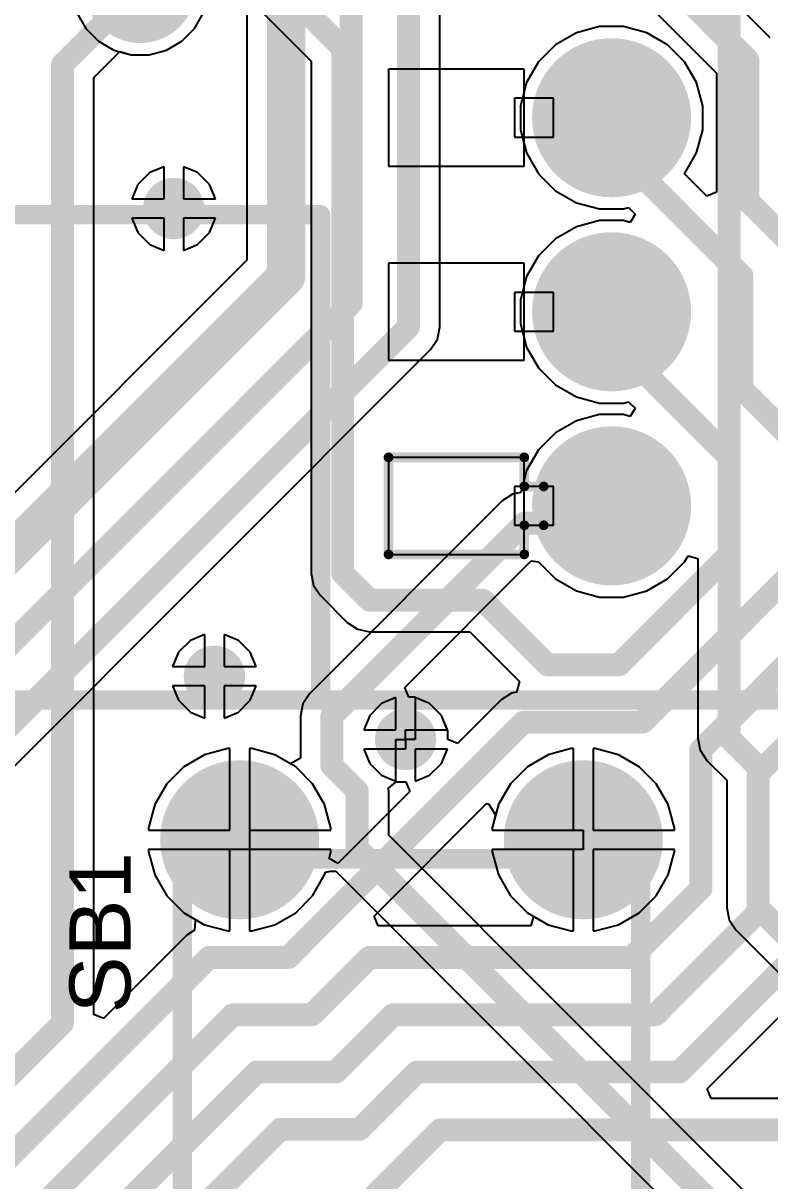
# Model space of a CAD drawing. Header units: inches. Extents: x -0.01 to 4.3, y -0.01 to 7.88.
# Drawn here: x 2.949 to 3.334, y 5.09 to 5.687 of the extents above; entities that cross this region are included whole.
import ezdxf

# ---------------------------------------------------------------- set-up
doc = ezdxf.new("R2010")
doc.units = ezdxf.units.IN
doc.header["$MEASUREMENT"] = 0
for name, color, linetype in [('Bottom Designator', 56, 'Continuous'), ('Bottom Layer', 5, 'Continuous'), ('Bottom Solder', 6, 'Continuous'), ('Multi-Layer', 9, 'Continuous'), ('Pad Holes', 156, 'Continuous'), ('Top Layer', 1, 'Continuous'), ('Top Overlay', 2, 'Continuous'), ('Top Solder', 216, 'Continuous'), ('Via Holes', 16, 'Continuous')]:
    doc.layers.add(name, color=color, linetype=linetype)
doc.styles.add('Arial', font='', dxfattribs={"height": 0.2})
doc.styles.get('Arial').set_extended_font_data('Arial')

# ---------------------------------------------------------------- blocks, each defined once
blk = doc.blocks.new('B______8')
at = {"layer": 'Bottom Layer'}
h = blk.add_hatch(color=5, dxfattribs=at)
edge = h.paths.add_edge_path()
edge.add_arc((-0.1279527, 0.0885827), 0.037, 0, 360)
h = blk.add_hatch(color=5, dxfattribs=at)
edge = h.paths.add_edge_path()
edge.add_arc((0.1279528, 0.0885827), 0.037, 0, 360)
h = blk.add_hatch(color=5, dxfattribs=at)
edge = h.paths.add_edge_path()
edge.add_arc((-0.1279527, -0.0885827), 0.037, 0, 360)
h = blk.add_hatch(color=5, dxfattribs=at)
edge = h.paths.add_edge_path()
edge.add_arc((0.1279528, -0.0885827), 0.037, 0, 360)
at = {"layer": 'Bottom Solder'}
h = blk.add_hatch(color=6, dxfattribs=at)
edge = h.paths.add_edge_path()
edge.add_arc((-0.1279527, 0.0885827), 0.041, 0, 360)
h = blk.add_hatch(color=6, dxfattribs=at)
edge = h.paths.add_edge_path()
edge.add_arc((0.1279528, 0.0885827), 0.041, 0, 360)
h = blk.add_hatch(color=6, dxfattribs=at)
edge = h.paths.add_edge_path()
edge.add_arc((-0.1279527, -0.0885827), 0.041, 0, 360)
h = blk.add_hatch(color=6, dxfattribs=at)
edge = h.paths.add_edge_path()
edge.add_arc((0.1279528, -0.0885827), 0.041, 0, 360)
at = {"layer": 'Multi-Layer'}
h = blk.add_hatch(color=9, dxfattribs=at)
edge = h.paths.add_edge_path()
edge.add_arc((-0.1279527, 0.0885827), 0.037, 0, 360)
h = blk.add_hatch(color=9, dxfattribs=at)
edge = h.paths.add_edge_path()
edge.add_arc((0.1279528, 0.0885827), 0.037, 0, 360)
h = blk.add_hatch(color=9, dxfattribs=at)
edge = h.paths.add_edge_path()
edge.add_arc((-0.1279527, -0.0885827), 0.037, 0, 360)
h = blk.add_hatch(color=9, dxfattribs=at)
edge = h.paths.add_edge_path()
edge.add_arc((0.1279528, -0.0885827), 0.037, 0, 360)
at = {"layer": 'Pad Holes'}
h = blk.add_hatch(color=7, dxfattribs=at)
edge = h.paths.add_edge_path()
edge.add_arc((-0.1279527, 0.0885827), 0.02, 0, 360)
h = blk.add_hatch(color=7, dxfattribs=at)
edge = h.paths.add_edge_path()
edge.add_arc((0.1279528, 0.0885827), 0.02, 0, 360)
h = blk.add_hatch(color=7, dxfattribs=at)
edge = h.paths.add_edge_path()
edge.add_arc((-0.1279527, -0.0885827), 0.02, 0, 360)
h = blk.add_hatch(color=7, dxfattribs=at)
edge = h.paths.add_edge_path()
edge.add_arc((0.1279528, -0.0885827), 0.02, 0, 360)
at = {"layer": 'Top Layer'}
h = blk.add_hatch(color=1, dxfattribs=at)
edge = h.paths.add_edge_path()
edge.add_arc((-0.1279527, 0.0885827), 0.037, 0, 360)
h = blk.add_hatch(color=1, dxfattribs=at)
edge = h.paths.add_edge_path()
edge.add_arc((0.1279528, 0.0885827), 0.037, 0, 360)
h = blk.add_hatch(color=1, dxfattribs=at)
edge = h.paths.add_edge_path()
edge.add_arc((-0.1279527, -0.0885827), 0.037, 0, 360)
h = blk.add_hatch(color=1, dxfattribs=at)
edge = h.paths.add_edge_path()
edge.add_arc((0.1279528, -0.0885827), 0.037, 0, 360)
at = {"layer": 'Top Solder'}
h = blk.add_hatch(color=216, dxfattribs=at)
edge = h.paths.add_edge_path()
edge.add_arc((-0.1279527, 0.0885827), 0.041, 0, 360)
h = blk.add_hatch(color=216, dxfattribs=at)
edge = h.paths.add_edge_path()
edge.add_arc((0.1279528, 0.0885827), 0.041, 0, 360)
h = blk.add_hatch(color=216, dxfattribs=at)
edge = h.paths.add_edge_path()
edge.add_arc((-0.1279527, -0.0885827), 0.041, 0, 360)
h = blk.add_hatch(color=216, dxfattribs=at)
edge = h.paths.add_edge_path()
edge.add_arc((0.1279528, -0.0885827), 0.041, 0, 360)
at = {"layer": 'Top Overlay'}
for points in [[(-0.1181102, -0.1181102, 0.01, 0.01, 0), (-0.1181102, 0.1181102, 0.01, 0.01, 0)], [(0.1181102, 0.1181102, 0.01, 0.01, 0), (-0.1181102, 0.1181102, 0.01, 0.01, 0)], [(0.1181102, -0.1181102, 0.01, 0.01, 0), (0.1181102, 0.1181102, 0.01, 0.01, 0)], [(0.1181102, -0.1181102, 0.01, 0.01, 0), (-0.1181102, -0.1181102, 0.01, 0.01, 0)]]:
    blk.add_lwpolyline(points, format="xyseb", dxfattribs=at)
for points in [[(-0.1206102, 0.1181102, 0.005, 0.005, 1), (-0.1156102, 0.1181102, 0.005, 0.005, 1)], [(-0.1206102, 0.1181102, 0.005, 0.005, 1), (-0.1156102, 0.1181102, 0.005, 0.005, 1)], [(0.1156102, 0.1181102, 0.005, 0.005, 1), (0.1206102, 0.1181102, 0.005, 0.005, 1)], [(0.1156102, 0.1181102, 0.005, 0.005, 1), (0.1206102, 0.1181102, 0.005, 0.005, 1)], [(-0.1206102, -0.1181102, 0.005, 0.005, 1), (-0.1156102, -0.1181102, 0.005, 0.005, 1)], [(-0.1206102, -0.1181102, 0.005, 0.005, 1), (-0.1156102, -0.1181102, 0.005, 0.005, 1)], [(0.1156102, -0.1181102, 0.005, 0.005, 1), (0.1206102, -0.1181102, 0.005, 0.005, 1)], [(0.1156102, -0.1181102, 0.005, 0.005, 1), (0.1206102, -0.1181102, 0.005, 0.005, 1)]]:
    blk.add_lwpolyline(points, format="xyseb", close=True, dxfattribs=at)
blk = doc.blocks.new('B___P____32')
at = {"layer": 'Bottom Layer'}
h = blk.add_hatch(color=5, dxfattribs=at)
edge = h.paths.add_edge_path()
edge.add_arc((-0.3, 0.95), 0.037, 0, 360)
h = blk.add_hatch(color=5, dxfattribs=at)
edge = h.paths.add_edge_path()
edge.add_arc((-0.3, 0.85), 0.037, 0, 360)
h = blk.add_hatch(color=5, dxfattribs=at)
edge = h.paths.add_edge_path()
edge.add_arc((-0.3, 0.75), 0.037, 0, 360)
at = {"layer": 'Bottom Solder'}
h = blk.add_hatch(color=6, dxfattribs=at)
edge = h.paths.add_edge_path()
edge.add_arc((-0.3, 0.95), 0.041, 0, 360)
h = blk.add_hatch(color=6, dxfattribs=at)
edge = h.paths.add_edge_path()
edge.add_arc((-0.3, 0.85), 0.041, 0, 360)
h = blk.add_hatch(color=6, dxfattribs=at)
edge = h.paths.add_edge_path()
edge.add_arc((-0.3, 0.75), 0.041, 0, 360)
at = {"layer": 'Multi-Layer'}
h = blk.add_hatch(color=9, dxfattribs=at)
edge = h.paths.add_edge_path()
edge.add_arc((-0.3, 0.95), 0.037, 0, 360)
h = blk.add_hatch(color=9, dxfattribs=at)
edge = h.paths.add_edge_path()
edge.add_arc((-0.3, 0.85), 0.037, 0, 360)
h = blk.add_hatch(color=9, dxfattribs=at)
edge = h.paths.add_edge_path()
edge.add_arc((-0.3, 0.75), 0.037, 0, 360)
at = {"layer": 'Pad Holes'}
h = blk.add_hatch(color=7, dxfattribs=at)
edge = h.paths.add_edge_path()
edge.add_arc((-0.3, 0.95), 0.02, 0, 360)
h = blk.add_hatch(color=7, dxfattribs=at)
edge = h.paths.add_edge_path()
edge.add_arc((-0.3, 0.85), 0.02, 0, 360)
h = blk.add_hatch(color=7, dxfattribs=at)
edge = h.paths.add_edge_path()
edge.add_arc((-0.3, 0.75), 0.02, 0, 360)
at = {"layer": 'Top Layer'}
h = blk.add_hatch(color=1, dxfattribs=at)
edge = h.paths.add_edge_path()
edge.add_arc((-0.3, 0.95), 0.037, 0, 360)
h = blk.add_hatch(color=1, dxfattribs=at)
edge = h.paths.add_edge_path()
edge.add_arc((-0.3, 0.85), 0.037, 0, 360)
h = blk.add_hatch(color=1, dxfattribs=at)
edge = h.paths.add_edge_path()
edge.add_arc((-0.3, 0.75), 0.037, 0, 360)
at = {"layer": 'Top Solder'}
h = blk.add_hatch(color=216, dxfattribs=at)
edge = h.paths.add_edge_path()
edge.add_arc((-0.3, 0.95), 0.041, 0, 360)
h = blk.add_hatch(color=216, dxfattribs=at)
edge = h.paths.add_edge_path()
edge.add_arc((-0.3, 0.85), 0.041, 0, 360)
h = blk.add_hatch(color=216, dxfattribs=at)
edge = h.paths.add_edge_path()
edge.add_arc((-0.3, 0.75), 0.041, 0, 360)
at = {"layer": 'Bottom Designator'}
for points in [[(-0.255, 0.975, 0.005, 0.005, 0), (-0.255, 0.96, 0.005, 0.005, 0)], [(-0.185, 0.975, 0.005, 0.005, 0), (-0.255, 0.975, 0.005, 0.005, 0)], [(-0.185, 0.975, 0.005, 0.005, 0), (-0.185, 0.925, 0.005, 0.005, 0)], [(-0.255, 0.96, 0.005, 0.005, 0), (-0.265, 0.96, 0.005, 0.005, 0)], [(-0.255, 0.94, 0.005, 0.005, 0), (-0.265, 0.94, 0.005, 0.005, 0)], [(-0.255, 0.94, 0.005, 0.005, 0), (-0.255, 0.925, 0.005, 0.005, 0)], [(-0.185, 0.925, 0.005, 0.005, 0), (-0.255, 0.925, 0.005, 0.005, 0)]]:
    blk.add_lwpolyline(points, format="xyseb", dxfattribs=at)
for points in [[(-0.25625, 0.975, 0.0025, 0.0025, 1), (-0.25375, 0.975, 0.0025, 0.0025, 1)], [(-0.25625, 0.975, 0.0025, 0.0025, 1), (-0.25375, 0.975, 0.0025, 0.0025, 1)], [(-0.18625, 0.975, 0.0025, 0.0025, 1), (-0.18375, 0.975, 0.0025, 0.0025, 1)], [(-0.18625, 0.975, 0.0025, 0.0025, 1), (-0.18375, 0.975, 0.0025, 0.0025, 1)], [(-0.26625, 0.96, 0.0025, 0.0025, 1), (-0.26375, 0.96, 0.0025, 0.0025, 1)], [(-0.25625, 0.96, 0.0025, 0.0025, 1), (-0.25375, 0.96, 0.0025, 0.0025, 1)], [(-0.25625, 0.96, 0.0025, 0.0025, 1), (-0.25375, 0.96, 0.0025, 0.0025, 1)], [(-0.26625, 0.94, 0.0025, 0.0025, 1), (-0.26375, 0.94, 0.0025, 0.0025, 1)], [(-0.25625, 0.94, 0.0025, 0.0025, 1), (-0.25375, 0.94, 0.0025, 0.0025, 1)], [(-0.25625, 0.94, 0.0025, 0.0025, 1), (-0.25375, 0.94, 0.0025, 0.0025, 1)], [(-0.25625, 0.925, 0.0025, 0.0025, 1), (-0.25375, 0.925, 0.0025, 0.0025, 1)], [(-0.25625, 0.925, 0.0025, 0.0025, 1), (-0.25375, 0.925, 0.0025, 0.0025, 1)], [(-0.18625, 0.925, 0.0025, 0.0025, 1), (-0.18375, 0.925, 0.0025, 0.0025, 1)], [(-0.18625, 0.925, 0.0025, 0.0025, 1), (-0.18375, 0.925, 0.0025, 0.0025, 1)]]:
    blk.add_lwpolyline(points, format="xyseb", close=True, dxfattribs=at)
at = {"layer": 'Bottom Layer'}
for p, q in [((-0.255, 0.975), (-0.255, 0.925)), ((-0.185, 0.975), (-0.255, 0.975)), ((-0.185, 0.925), (-0.185, 0.975)), ((-0.27, 0.96), (-0.27, 0.94)), ((-0.25, 0.96), (-0.27, 0.96)), ((-0.25, 0.94), (-0.25, 0.96)), ((-0.27, 0.94), (-0.25, 0.94)), ((-0.255, 0.925), (-0.185, 0.925)), ((-0.255, 0.875), (-0.255, 0.825)), ((-0.185, 0.875), (-0.255, 0.875)), ((-0.185, 0.825), (-0.185, 0.875)), ((-0.27, 0.86), (-0.27, 0.84)), ((-0.25, 0.86), (-0.27, 0.86)), ((-0.25, 0.84), (-0.25, 0.86)), ((-0.27, 0.84), (-0.25, 0.84)), ((-0.255, 0.825), (-0.185, 0.825)), ((-0.255, 0.775), (-0.255, 0.725)), ((-0.185, 0.775), (-0.255, 0.775)), ((-0.185, 0.725), (-0.185, 0.775)), ((-0.27, 0.76), (-0.27, 0.74)), ((-0.25, 0.76), (-0.27, 0.76)), ((-0.25, 0.74), (-0.25, 0.76)), ((-0.27, 0.74), (-0.25, 0.74)), ((-0.255, 0.725), (-0.185, 0.725))]:
    blk.add_line(p, q, dxfattribs=at)
at = {"layer": 'Top Overlay'}
for points in [[(0.4, 1.05, 0.01, 0.01, 0), (-0.4, 1.05, 0.01, 0.01, 0)], [(0.15, 1.05, 0.01, 0.01, 0), (-0.15, 1.05, 0.01, 0.01, 0)], [(-0.15, 1.05, 0.01, 0.01, 0), (-0.15, 0.8, 0.01, 0.01, 0)], [(0.15, 0.8, 0.01, 0.01, 0), (-0.15, 0.8, 0.01, 0.01, 0)]]:
    blk.add_lwpolyline(points, format="xyseb", dxfattribs=at)
for points in [[(-0.1525, 1.05, 0.005, 0.005, 1), (-0.1475, 1.05, 0.005, 0.005, 1)], [(-0.1525, 1.05, 0.005, 0.005, 1), (-0.1475, 1.05, 0.005, 0.005, 1)], [(-0.1525, 0.8, 0.005, 0.005, 1), (-0.1475, 0.8, 0.005, 0.005, 1)], [(-0.1525, 0.8, 0.005, 0.005, 1), (-0.1475, 0.8, 0.005, 0.005, 1)]]:
    blk.add_lwpolyline(points, format="xyseb", close=True, dxfattribs=at)

msp = doc.modelspace()

# ---------------------------------------------------------------- hatches: boundary and pattern name
at = {"layer": 'Bottom Layer'}
h = msp.add_hatch(color=5, dxfattribs=at)
edge = h.paths.add_edge_path()
edge.add_arc((3.0097204, 5.7052796), 0.025, 0, 360)
h = msp.add_hatch(color=5, dxfattribs=at)
edge = h.paths.add_edge_path()
edge.add_arc((3.027, 5.591), 0.011811, 0, 360)
h = msp.add_hatch(color=5, dxfattribs=at)
edge = h.paths.add_edge_path()
edge.add_arc((3.048, 5.35), 0.011811, 0, 360)
h = msp.add_hatch(color=5, dxfattribs=at)
edge = h.paths.add_edge_path()
edge.add_arc((3.1465549, 5.3174451), 0.011811, 0, 360)
at = {"layer": 'Bottom Solder'}
h = msp.add_hatch(color=6, dxfattribs=at)
edge = h.paths.add_edge_path()
edge.add_arc((3.0097204, 5.7052796), 0.029, 0, 360)
h = msp.add_hatch(color=6, dxfattribs=at)
edge = h.paths.add_edge_path()
edge.add_arc((3.027, 5.591), 0.015811, 0, 360)
h = msp.add_hatch(color=6, dxfattribs=at)
edge = h.paths.add_edge_path()
edge.add_arc((3.048, 5.35), 0.015811, 0, 360)
h = msp.add_hatch(color=6, dxfattribs=at)
edge = h.paths.add_edge_path()
edge.add_arc((3.1465549, 5.3174451), 0.015811, 0, 360)
at = {"layer": 'Top Layer'}
h = msp.add_hatch(color=1, dxfattribs=at)
edge = h.paths.add_edge_path()
edge.add_arc((3.0097204, 5.7052796), 0.025, 0, 360)
h = msp.add_hatch(color=1, dxfattribs=at)
edge = h.paths.add_edge_path()
edge.add_arc((3.027, 5.591), 0.011811, 0, 360)
h = msp.add_hatch(color=1, dxfattribs=at)
edge = h.paths.add_edge_path()
edge.add_arc((3.048, 5.35), 0.011811, 0, 360)
h = msp.add_hatch(color=1, dxfattribs=at)
edge = h.paths.add_edge_path()
edge.add_arc((3.1465549, 5.3174451), 0.011811, 0, 360)
at = {"layer": 'Top Solder'}
h = msp.add_hatch(color=216, dxfattribs=at)
edge = h.paths.add_edge_path()
edge.add_arc((3.0097204, 5.7052796), 0.029, 0, 360)
h = msp.add_hatch(color=216, dxfattribs=at)
edge = h.paths.add_edge_path()
edge.add_arc((3.027, 5.591), 0.015811, 0, 360)
h = msp.add_hatch(color=216, dxfattribs=at)
edge = h.paths.add_edge_path()
edge.add_arc((3.048, 5.35), 0.015811, 0, 360)
h = msp.add_hatch(color=216, dxfattribs=at)
edge = h.paths.add_edge_path()
edge.add_arc((3.1465549, 5.3174451), 0.015811, 0, 360)
at = {"layer": 'Via Holes'}
h = msp.add_hatch(color=7, dxfattribs=at)
edge = h.paths.add_edge_path()
edge.add_arc((3.027, 5.591), 0.0059055, 0, 360)
h = msp.add_hatch(color=7, dxfattribs=at)
edge = h.paths.add_edge_path()
edge.add_arc((3.048, 5.35), 0.0059055, 0, 360)
h = msp.add_hatch(color=7, dxfattribs=at)
edge = h.paths.add_edge_path()
edge.add_arc((3.1465549, 5.3174451), 0.0059055, 0, 360)

# ---------------------------------------------------------------- linework, layer by layer
at = {"layer": 'Bottom Layer'}
for p, q in [((3.0480509, 5.7167765), (3.0979169, 5.6669105)), ((3.0377274, 5.6837891), (3.0423352, 5.6917701)), ((3.0312109, 5.6772726), (3.0377274, 5.6837891)), ((3.0232299, 5.6726648), (3.0312109, 5.6772726)), ((2.9858546, 5.6584794), (2.9992308, 5.6718556)), ((2.9992308, 5.6718556), (3.0051126, 5.6702796)), ((3.0051126, 5.6702796), (3.0143282, 5.6702796)), ((3.0143282, 5.6702796), (3.0232299, 5.6726648)), ((3.0979169, 5.6669105), (3.0979169, 5.4030108)), ((2.9858546, 5.1756852), (2.9858546, 5.6584794)), ((3.0146451, 5.6094905), (3.0085095, 5.6033549)), ((3.022, 5.612537), (3.0146451, 5.6094905)), ((3.022, 5.596), (3.022, 5.612537)), ((3.0393549, 5.6094905), (3.032, 5.612537)), ((3.032, 5.612537), (3.032, 5.596)), ((3.0454905, 5.6033549), (3.0393549, 5.6094905)), ((3.0085095, 5.6033549), (3.005463, 5.596)), ((3.048537, 5.596), (3.0454905, 5.6033549)), ((3.005463, 5.596), (3.022, 5.596)), ((3.032, 5.596), (3.048537, 5.596)), ((3.022, 5.586), (3.005463, 5.586)), ((3.005463, 5.586), (3.0085095, 5.5786451)), ((3.022, 5.569463), (3.022, 5.586)), ((3.048537, 5.586), (3.032, 5.586)), ((3.032, 5.586), (3.032, 5.569463)), ((3.0454905, 5.5786451), (3.048537, 5.586)), ((3.0085095, 5.5786451), (3.0146451, 5.5725095)), ((3.0393549, 5.5725095), (3.0454905, 5.5786451)), ((3.0146451, 5.5725095), (3.022, 5.569463)), ((3.032, 5.569463), (3.0393549, 5.5725095)), ((3.0979169, 5.4030108), (3.0991514, 5.3968048)), ((3.0991514, 5.3968048), (3.1026668, 5.3915436)), ((3.1026668, 5.3915436), (3.1165043, 5.3777061)), ((3.1165043, 5.3777061), (3.1217655, 5.3741907)), ((3.043, 5.371537), (3.0356451, 5.3684905)), ((3.043, 5.355), (3.043, 5.371537)), ((3.0603549, 5.3684905), (3.053, 5.371537)), ((3.053, 5.371537), (3.053, 5.355)), ((3.1217655, 5.3741907), (3.1279715, 5.3729562)), ((3.1279715, 5.3729562), (3.1796607, 5.3729562)), ((3.1796607, 5.3729562), (3.2053377, 5.3472792)), ((3.0356451, 5.3684905), (3.0295095, 5.3623549)), ((3.0664905, 5.3623549), (3.0603549, 5.3684905)), ((3.0295095, 5.3623549), (3.026463, 5.355)), ((3.069537, 5.355), (3.0664905, 5.3623549)), ((3.026463, 5.355), (3.043, 5.355)), ((3.053, 5.355), (3.069537, 5.355)), ((3.043, 5.345), (3.026463, 5.345)), ((3.026463, 5.345), (3.0295095, 5.3376451)), ((3.043, 5.328463), (3.043, 5.345)), ((3.069537, 5.345), (3.053, 5.345)), ((3.053, 5.345), (3.053, 5.328463)), ((3.0664905, 5.3376451), (3.069537, 5.345)), ((3.2053377, 5.3472792), (3.2036919, 5.3418539)), ((3.201172, 5.3413526), (3.1959108, 5.3378372)), ((3.2036919, 5.3418539), (3.201172, 5.3413526)), ((3.0295095, 5.3376451), (3.0356451, 5.3315095)), ((3.0603549, 5.3315095), (3.0664905, 5.3376451)), ((3.1342, 5.3359356), (3.1280644, 5.3298)), ((3.1415549, 5.3389821), (3.1342, 5.3359356)), ((3.1415549, 5.3224451), (3.1415549, 5.3389821)), ((3.1589098, 5.3359356), (3.1515549, 5.3389821)), ((3.1515549, 5.3389821), (3.1515549, 5.3174451)), ((3.1650454, 5.3298), (3.1589098, 5.3359356)), ((3.1959108, 5.3378372), (3.1733659, 5.3152923)), ((3.0356451, 5.3315095), (3.043, 5.328463)), ((3.053, 5.328463), (3.0603549, 5.3315095)), ((3.1280644, 5.3298), (3.1250179, 5.3224451)), ((3.1683659, 5.3217836), (3.1650454, 5.3298)), ((3.1250179, 5.3224451), (3.1415549, 5.3224451)), ((3.1683659, 5.3173634), (3.1683659, 5.3217836)), ((3.1515549, 5.3174451), (3.1465549, 5.3174451)), ((3.1465549, 5.3174451), (3.1465549, 5.3124451)), ((3.1733659, 5.3152923), (3.1683659, 5.3173634)), ((3.0428823, 5.3095451), (3.0321649, 5.3033574)), ((3.0548359, 5.312748), (3.0428823, 5.3095451)), ((3.0560236, 5.312748), (3.0548359, 5.312748)), ((3.0560236, 5.270748), (3.0560236, 5.312748)), ((3.0672113, 5.312748), (3.0660236, 5.312748)), ((3.0660236, 5.312748), (3.0660236, 5.270748)), ((3.0791649, 5.3095451), (3.0672113, 5.312748)), ((3.0898823, 5.3033574), (3.0791649, 5.3095451)), ((3.1465549, 5.3124451), (3.1250179, 5.3124451)), ((3.1250179, 5.3124451), (3.1280644, 5.3050902)), ((3.0321649, 5.3033574), (3.0234142, 5.2946067)), ((3.098633, 5.2946067), (3.0898823, 5.3033574)), ((3.1280644, 5.3050902), (3.1342, 5.2989546)), ((3.1342, 5.2989546), (3.1422164, 5.2956341)), ((3.0234142, 5.2946067), (3.0172265, 5.2838893)), ((3.1048207, 5.2838893), (3.098633, 5.2946067)), ((3.1422164, 5.2956341), (3.1466366, 5.2956341)), ((3.1466366, 5.2956341), (3.1487077, 5.2906341)), ((3.1487077, 5.2906341), (3.1115771, 5.2535035)), ((3.0172265, 5.2838893), (3.0140236, 5.2719357)), ((3.1080236, 5.2719357), (3.1048207, 5.2838893)), ((3.1302855, 5.2263431), (3.1883064, 5.284364)), ((3.1883064, 5.284364), (3.1893017, 5.2842112)), ((3.1893017, 5.2842112), (3.1929717, 5.278589)), ((3.1929717, 5.278589), (3.191189, 5.2719357)), ((3.0140236, 5.2719357), (3.0140236, 5.270748)), ((3.0140236, 5.270748), (3.0560236, 5.270748)), ((3.0660236, 5.270748), (3.1080236, 5.270748)), ((3.1080236, 5.270748), (3.1080236, 5.2719357)), ((3.191189, 5.2719357), (3.191189, 5.270748)), ((3.191189, 5.270748), (3.238189, 5.270748)), ((3.238189, 5.270748), (3.238189, 5.260748)), ((3.0610236, 5.260748), (3.0140236, 5.260748)), ((3.0140236, 5.260748), (3.0140236, 5.2595603)), ((3.0140236, 5.2595603), (3.0172265, 5.2476067)), ((3.1080236, 5.260748), (3.0610236, 5.260748)), ((3.1070942, 5.2560917), (3.1080236, 5.2595603)), ((3.1115771, 5.2535035), (3.1070942, 5.2560917)), ((3.1080236, 5.2595603), (3.1080236, 5.260748)), ((3.238189, 5.260748), (3.191189, 5.260748)), ((3.191189, 5.260748), (3.191189, 5.2595603)), ((3.191189, 5.2595603), (3.1943919, 5.2476067)), ((3.0172265, 5.2476067), (3.0234142, 5.2368893)), ((3.1943919, 5.2476067), (3.2005796, 5.2368893)), ((3.0234142, 5.2368893), (3.0321649, 5.2281386)), ((3.2005796, 5.2368893), (3.2093303, 5.2281386)), ((3.0321649, 5.2281386), (3.0378691, 5.2248453)), ((3.1323566, 5.2213431), (3.1302855, 5.2263431)), ((3.2093303, 5.2281386), (3.2124401, 5.2263431)), ((3.2124401, 5.2263431), (3.2111004, 5.2213431)), ((3.0381376, 5.2238075), (3.0376942, 5.2191727)), ((3.0378691, 5.2248453), (3.0381376, 5.2238075)), ((3.2111004, 5.2213431), (3.1323566, 5.2213431)), ((3.0338337, 5.2165932), (2.9908546, 5.1736141)), ((3.0376942, 5.2191727), (3.0338337, 5.2165932)), ((3.3020814, 5.1374574), (3.3588452, 5.1942212)), ((2.9908546, 5.1736141), (2.9858546, 5.1756852)), ((3.3041525, 5.1324574), (3.3020814, 5.1374574)), ((3.3706798, 5.1324574), (3.3041525, 5.1324574))]:
    msp.add_line(p, q, dxfattribs=at)
for points in [[(3.313378, 5.4126854, 0.011811, 0.011811, 0), (3.313378, 6.6771733, 0.011811, 0.011811, 0)], [(3.0281398, 5.759622, 0.011811, 0.011811, 0), (3.114134, 5.6736278, 0.011811, 0.011811, 0)], [(2.9696375, 5.6651967, 0.011811, 0.011811, 0), (3.0097204, 5.7052796, 0.011811, 0.011811, 0)], [(3.114134, 5.4030108, 0.011811, 0.011811, 0), (3.114134, 5.6736278, 0.011811, 0.011811, 0)], [(2.9696375, 5.1712212, 0.011811, 0.011811, 0), (2.9696375, 5.6651967, 0.011811, 0.011811, 0)], [(3.2565901, 5.3558975, 0.011811, 0.011811, 0), (3.313378, 5.4126854, 0.011811, 0.011811, 0)], [(3.114134, 5.4030108, 0.011811, 0.011811, 0), (3.1279715, 5.3891733, 0.011811, 0.011811, 0)], [(3.2688207, 5.32637, 0.011811, 0.011811, 0), (3.345, 5.4025493, 0.011811, 0.011811, 0)], [(3.1279715, 5.3891733, 0.011811, 0.011811, 0), (3.186378, 5.3891733, 0.011811, 0.011811, 0)], [(3.186378, 5.3891733, 0.011811, 0.011811, 0), (3.2196538, 5.3558975, 0.011811, 0.011811, 0)], [(3.298811, 5.3121759, 0.011811, 0.011811, 0), (3.377, 5.3903649, 0.011811, 0.011811, 0)], [(3.3283385, 5.2999453, 0.011811, 0.011811, 0), (3.4065275, 5.3781343, 0.011811, 0.011811, 0)], [(3.2196538, 5.3558975, 0.011811, 0.011811, 0), (3.2565901, 5.3558975, 0.011811, 0.011811, 0)], [(3.086134, 5.205126, 0.011811, 0.011811, 0), (3.207378, 5.32637, 0.011811, 0.011811, 0)], [(3.207378, 5.32637, 0.011811, 0.011811, 0), (3.2688207, 5.32637, 0.011811, 0.011811, 0)], [(3.298811, 5.2406376, 0.011811, 0.011811, 0), (3.298811, 5.3121759, 0.011811, 0.011811, 0)], [(3.3283385, 5.228407, 0.011811, 0.011811, 0), (3.3283385, 5.2999453, 0.011811, 0.011811, 0)], [(3.288323, 5.2301496, 0.011811, 0.011811, 0), (3.298811, 5.2406376, 0.011811, 0.011811, 0)], [(3.2632994, 5.205126, 0.011811, 0.011811, 0), (3.288323, 5.2301496, 0.011811, 0.011811, 0)], [(3.3178505, 5.217919, 0.011811, 0.011811, 0), (3.3283385, 5.228407, 0.011811, 0.011811, 0)], [(3.27553, 5.1755985, 0.011811, 0.011811, 0), (3.3178505, 5.217919, 0.011811, 0.011811, 0)], [(2.9118191, 5.0716442, 0.011811, 0.011811, 0), (3.0453009, 5.205126, 0.011811, 0.011811, 0)], [(3.0453009, 5.205126, 0.011811, 0.011811, 0), (3.086134, 5.205126, 0.011811, 0.011811, 0)], [(3.0983646, 5.1755985, 0.011811, 0.011811, 0), (3.1278921, 5.205126, 0.011811, 0.011811, 0)], [(3.1278921, 5.205126, 0.011811, 0.011811, 0), (3.2632994, 5.205126, 0.011811, 0.011811, 0)], [(3.2877605, 5.1460709, 0.011811, 0.011811, 0), (3.347378, 5.2056884, 0.011811, 0.011811, 0)], [(2.9586444, 5.0767114, 0.011811, 0.011811, 0), (3.0575315, 5.1755985, 0.011811, 0.011811, 0)], [(3.0575315, 5.1755985, 0.011811, 0.011811, 0), (3.0983646, 5.1755985, 0.011811, 0.011811, 0)], [(3.1105952, 5.146071, 0.011811, 0.011811, 0), (3.1401227, 5.1755985, 0.011811, 0.011811, 0)], [(3.1401227, 5.1755985, 0.011811, 0.011811, 0), (3.27553, 5.1755985, 0.011811, 0.011811, 0)], [(2.8822916, 5.0838753, 0.011811, 0.011811, 0), (2.9696375, 5.1712212, 0.011811, 0.011811, 0)], [(3.0236831, 5.099992, 0.011811, 0.011811, 0), (3.0697621, 5.146071, 0.011811, 0.011811, 0)], [(3.0697621, 5.146071, 0.011811, 0.011811, 0), (3.1105952, 5.146071, 0.011811, 0.011811, 0)], [(3.1228258, 5.1165435, 0.011811, 0.011811, 0), (3.1523532, 5.1460709, 0.011811, 0.011811, 0)], [(3.1523532, 5.1460709, 0.011811, 0.011811, 0), (3.2877605, 5.1460709, 0.011811, 0.011811, 0)], [(3.0359137, 5.0704645, 0.011811, 0.011811, 0), (3.0819927, 5.1165435, 0.011811, 0.011811, 0)], [(3.0819927, 5.1165435, 0.011811, 0.011811, 0), (3.1228258, 5.1165435, 0.011811, 0.011811, 0)], [(3.1072114, 5.059171, 0.011811, 0.011811, 0), (3.1642807, 5.1162403, 0.011811, 0.011811, 0)], [(3.1642807, 5.1162403, 0.011811, 0.011811, 0), (3.791814, 5.1162403, 0.011811, 0.011811, 0)], [(2.9708741, 5.0471835, 0.011811, 0.011811, 0), (3.0236826, 5.099992, 0.011811, 0.011811, 0)], [(3.0236826, 5.099992, 0.011811, 0.011811, 0), (3.0236831, 5.099992, 0.011811, 0.011811, 0)]]:
    msp.add_lwpolyline(points, format="xyseb", dxfattribs=at)
for points in [[(3.1111813, 5.6736278, 0.0059055, 0.0059055, 1), (3.1170867, 5.6736278, 0.0059055, 0.0059055, 1)], [(3.1111813, 5.6736278, 0.0059055, 0.0059055, 1), (3.1170867, 5.6736278, 0.0059055, 0.0059055, 1)], [(2.9666848, 5.6651967, 0.0059055, 0.0059055, 1), (2.9725902, 5.6651967, 0.0059055, 0.0059055, 1)], [(2.9666848, 5.6651967, 0.0059055, 0.0059055, 1), (2.9725902, 5.6651967, 0.0059055, 0.0059055, 1)], [(3.3104253, 5.4126854, 0.0059055, 0.0059055, 1), (3.3163307, 5.4126854, 0.0059055, 0.0059055, 1)], [(3.3104253, 5.4126854, 0.0059055, 0.0059055, 1), (3.3163307, 5.4126854, 0.0059055, 0.0059055, 1)], [(3.1111813, 5.4030108, 0.0059055, 0.0059055, 1), (3.1170867, 5.4030108, 0.0059055, 0.0059055, 1)], [(3.1111813, 5.4030108, 0.0059055, 0.0059055, 1), (3.1170867, 5.4030108, 0.0059055, 0.0059055, 1)], [(3.1250188, 5.3891733, 0.0059055, 0.0059055, 1), (3.1309242, 5.3891733, 0.0059055, 0.0059055, 1)], [(3.1250188, 5.3891733, 0.0059055, 0.0059055, 1), (3.1309242, 5.3891733, 0.0059055, 0.0059055, 1)], [(3.1834253, 5.3891733, 0.0059055, 0.0059055, 1), (3.1893307, 5.3891733, 0.0059055, 0.0059055, 1)], [(3.1834253, 5.3891733, 0.0059055, 0.0059055, 1), (3.1893307, 5.3891733, 0.0059055, 0.0059055, 1)], [(3.2167011, 5.3558975, 0.0059055, 0.0059055, 1), (3.2226065, 5.3558975, 0.0059055, 0.0059055, 1)], [(3.2167011, 5.3558975, 0.0059055, 0.0059055, 1), (3.2226065, 5.3558975, 0.0059055, 0.0059055, 1)], [(3.2536374, 5.3558975, 0.0059055, 0.0059055, 1), (3.2595428, 5.3558975, 0.0059055, 0.0059055, 1)], [(3.2536374, 5.3558975, 0.0059055, 0.0059055, 1), (3.2595428, 5.3558975, 0.0059055, 0.0059055, 1)], [(3.2044253, 5.32637, 0.0059055, 0.0059055, 1), (3.2103307, 5.32637, 0.0059055, 0.0059055, 1)], [(3.2044253, 5.32637, 0.0059055, 0.0059055, 1), (3.2103307, 5.32637, 0.0059055, 0.0059055, 1)], [(3.265868, 5.32637, 0.0059055, 0.0059055, 1), (3.2717734, 5.32637, 0.0059055, 0.0059055, 1)], [(3.265868, 5.32637, 0.0059055, 0.0059055, 1), (3.2717734, 5.32637, 0.0059055, 0.0059055, 1)], [(3.2958583, 5.3121759, 0.0059055, 0.0059055, 1), (3.3017637, 5.3121759, 0.0059055, 0.0059055, 1)], [(3.2958583, 5.3121759, 0.0059055, 0.0059055, 1), (3.3017637, 5.3121759, 0.0059055, 0.0059055, 1)], [(3.3253858, 5.2999453, 0.0059055, 0.0059055, 1), (3.3312912, 5.2999453, 0.0059055, 0.0059055, 1)], [(3.3253858, 5.2999453, 0.0059055, 0.0059055, 1), (3.3312912, 5.2999453, 0.0059055, 0.0059055, 1)], [(3.2958583, 5.2406376, 0.0059055, 0.0059055, 1), (3.3017637, 5.2406376, 0.0059055, 0.0059055, 1)], [(3.2958583, 5.2406376, 0.0059055, 0.0059055, 1), (3.3017637, 5.2406376, 0.0059055, 0.0059055, 1)], [(3.2853703, 5.2301496, 0.0059055, 0.0059055, 1), (3.2912757, 5.2301496, 0.0059055, 0.0059055, 1)], [(3.2853703, 5.2301496, 0.0059055, 0.0059055, 1), (3.2912757, 5.2301496, 0.0059055, 0.0059055, 1)], [(3.3253858, 5.228407, 0.0059055, 0.0059055, 1), (3.3312912, 5.228407, 0.0059055, 0.0059055, 1)], [(3.3253858, 5.228407, 0.0059055, 0.0059055, 1), (3.3312912, 5.228407, 0.0059055, 0.0059055, 1)], [(3.3148978, 5.217919, 0.0059055, 0.0059055, 1), (3.3208032, 5.217919, 0.0059055, 0.0059055, 1)], [(3.3148978, 5.217919, 0.0059055, 0.0059055, 1), (3.3208032, 5.217919, 0.0059055, 0.0059055, 1)], [(3.0423482, 5.205126, 0.0059055, 0.0059055, 1), (3.0482536, 5.205126, 0.0059055, 0.0059055, 1)], [(3.0423482, 5.205126, 0.0059055, 0.0059055, 1), (3.0482536, 5.205126, 0.0059055, 0.0059055, 1)], [(3.0831813, 5.205126, 0.0059055, 0.0059055, 1), (3.0890867, 5.205126, 0.0059055, 0.0059055, 1)], [(3.0831813, 5.205126, 0.0059055, 0.0059055, 1), (3.0890867, 5.205126, 0.0059055, 0.0059055, 1)], [(3.1249394, 5.205126, 0.0059055, 0.0059055, 1), (3.1308448, 5.205126, 0.0059055, 0.0059055, 1)], [(3.1249394, 5.205126, 0.0059055, 0.0059055, 1), (3.1308448, 5.205126, 0.0059055, 0.0059055, 1)], [(3.2603467, 5.205126, 0.0059055, 0.0059055, 1), (3.2662521, 5.205126, 0.0059055, 0.0059055, 1)], [(3.2603467, 5.205126, 0.0059055, 0.0059055, 1), (3.2662521, 5.205126, 0.0059055, 0.0059055, 1)], [(3.0545788, 5.1755985, 0.0059055, 0.0059055, 1), (3.0604842, 5.1755985, 0.0059055, 0.0059055, 1)], [(3.0545788, 5.1755985, 0.0059055, 0.0059055, 1), (3.0604842, 5.1755985, 0.0059055, 0.0059055, 1)], [(3.0954119, 5.1755985, 0.0059055, 0.0059055, 1), (3.1013173, 5.1755985, 0.0059055, 0.0059055, 1)], [(3.0954119, 5.1755985, 0.0059055, 0.0059055, 1), (3.1013173, 5.1755985, 0.0059055, 0.0059055, 1)], [(3.13717, 5.1755985, 0.0059055, 0.0059055, 1), (3.1430754, 5.1755985, 0.0059055, 0.0059055, 1)], [(3.13717, 5.1755985, 0.0059055, 0.0059055, 1), (3.1430754, 5.1755985, 0.0059055, 0.0059055, 1)], [(3.2725773, 5.1755985, 0.0059055, 0.0059055, 1), (3.2784827, 5.1755985, 0.0059055, 0.0059055, 1)], [(3.2725773, 5.1755985, 0.0059055, 0.0059055, 1), (3.2784827, 5.1755985, 0.0059055, 0.0059055, 1)], [(2.9666848, 5.1712212, 0.0059055, 0.0059055, 1), (2.9725902, 5.1712212, 0.0059055, 0.0059055, 1)], [(2.9666848, 5.1712212, 0.0059055, 0.0059055, 1), (2.9725902, 5.1712212, 0.0059055, 0.0059055, 1)], [(3.0668094, 5.146071, 0.0059055, 0.0059055, 1), (3.0727148, 5.146071, 0.0059055, 0.0059055, 1)], [(3.0668094, 5.146071, 0.0059055, 0.0059055, 1), (3.0727148, 5.146071, 0.0059055, 0.0059055, 1)], [(3.1076425, 5.146071, 0.0059055, 0.0059055, 1), (3.1135479, 5.146071, 0.0059055, 0.0059055, 1)], [(3.1076425, 5.146071, 0.0059055, 0.0059055, 1), (3.1135479, 5.146071, 0.0059055, 0.0059055, 1)], [(3.1494005, 5.1460709, 0.0059055, 0.0059055, 1), (3.1553059, 5.1460709, 0.0059055, 0.0059055, 1)], [(3.1494005, 5.1460709, 0.0059055, 0.0059055, 1), (3.1553059, 5.1460709, 0.0059055, 0.0059055, 1)], [(3.2848078, 5.1460709, 0.0059055, 0.0059055, 1), (3.2907132, 5.1460709, 0.0059055, 0.0059055, 1)], [(3.2848078, 5.1460709, 0.0059055, 0.0059055, 1), (3.2907132, 5.1460709, 0.0059055, 0.0059055, 1)], [(3.07904, 5.1165435, 0.0059055, 0.0059055, 1), (3.0849454, 5.1165435, 0.0059055, 0.0059055, 1)], [(3.07904, 5.1165435, 0.0059055, 0.0059055, 1), (3.0849454, 5.1165435, 0.0059055, 0.0059055, 1)], [(3.1198731, 5.1165435, 0.0059055, 0.0059055, 1), (3.1257785, 5.1165435, 0.0059055, 0.0059055, 1)], [(3.1198731, 5.1165435, 0.0059055, 0.0059055, 1), (3.1257785, 5.1165435, 0.0059055, 0.0059055, 1)], [(3.161328, 5.1162403, 0.0059055, 0.0059055, 1), (3.1672334, 5.1162403, 0.0059055, 0.0059055, 1)], [(3.161328, 5.1162403, 0.0059055, 0.0059055, 1), (3.1672334, 5.1162403, 0.0059055, 0.0059055, 1)], [(3.0207299, 5.099992, 0.0059055, 0.0059055, 1), (3.0266353, 5.099992, 0.0059055, 0.0059055, 1)], [(3.0207299, 5.099992, 0.0059055, 0.0059055, 1), (3.0266353, 5.099992, 0.0059055, 0.0059055, 1)], [(3.0207304, 5.099992, 0.0059055, 0.0059055, 1), (3.0266358, 5.099992, 0.0059055, 0.0059055, 1)], [(3.0207304, 5.099992, 0.0059055, 0.0059055, 1), (3.0266358, 5.099992, 0.0059055, 0.0059055, 1)]]:
    msp.add_lwpolyline(points, format="xyseb", close=True, dxfattribs=at)
at = {"layer": 'Top Layer'}
for p, q in [((3.0647688, 6.05862), (3.0647688, 5.5643801)), ((3.1642091, 5.529908), (3.1642091, 5.726314)), ((3.3344672, 5.6790185), (3.295557, 5.7179287)), ((2.9771056, 5.6917701), (2.9817134, 5.6837891)), ((3.0377274, 5.6837891), (3.0423352, 5.6917701)), ((3.2726226, 5.6949943), (3.3067829, 5.660834)), ((2.9817134, 5.6837891), (2.9882299, 5.6772726)), ((3.0312109, 5.6772726), (3.0377274, 5.6837891)), ((3.2346147, 5.6815924), (3.2238973, 5.6754047)), ((3.2465683, 5.6847953), (3.2346147, 5.6815924)), ((3.2589437, 5.6847953), (3.2465683, 5.6847953)), ((3.2708973, 5.6815924), (3.2589437, 5.6847953)), ((3.2816147, 5.6754047), (3.2708973, 5.6815924)), ((2.9882299, 5.6772726), (2.9962109, 5.6726648)), ((3.0232299, 5.6726648), (3.0312109, 5.6772726)), ((3.2238973, 5.6754047), (3.2151466, 5.666654)), ((3.2903654, 5.666654), (3.2816147, 5.6754047)), ((2.9962109, 5.6726648), (3.0051126, 5.6702796)), ((3.0051126, 5.6702796), (3.0143282, 5.6702796)), ((3.0143282, 5.6702796), (3.0232299, 5.6726648)), ((3.2151466, 5.666654), (3.2089589, 5.6559366)), ((3.2965531, 5.6559366), (3.2903654, 5.666654)), ((3.2089589, 5.6559366), (3.205756, 5.643983)), ((3.299756, 5.643983), (3.2965531, 5.6559366)), ((3.3067829, 5.660834), (3.3067829, 5.5995063)), ((3.205756, 5.643983), (3.205756, 5.6316076)), ((3.299756, 5.6316076), (3.299756, 5.643983)), ((3.205756, 5.6316076), (3.2089589, 5.619654)), ((3.2965531, 5.619654), (3.299756, 5.6316076)), ((3.2089589, 5.619654), (3.2151466, 5.6089366)), ((3.2903654, 5.6089366), (3.2965531, 5.619654)), ((3.0146451, 5.6094905), (3.0085095, 5.6033549)), ((3.022, 5.612537), (3.0146451, 5.6094905)), ((3.022, 5.596), (3.022, 5.612537)), ((3.0393549, 5.6094905), (3.032, 5.612537)), ((3.032, 5.612537), (3.032, 5.596)), ((3.0454905, 5.6033549), (3.0393549, 5.6094905)), ((3.2151466, 5.6089366), (3.2238973, 5.6001859)), ((3.2903234, 5.6088946), (3.2903654, 5.6089366)), ((3.3017829, 5.5974352), (3.2903234, 5.6088946)), ((3.0085095, 5.6033549), (3.005463, 5.596)), ((3.048537, 5.596), (3.0454905, 5.6033549)), ((3.005463, 5.596), (3.022, 5.596)), ((3.032, 5.596), (3.048537, 5.596)), ((3.2238973, 5.6001859), (3.2346147, 5.5939982)), ((3.3067829, 5.5995063), (3.3017829, 5.5974352)), ((3.2346147, 5.5939982), (3.2465683, 5.5907953)), ((3.2465683, 5.5907953), (3.2589437, 5.5907953)), ((3.2589437, 5.5907953), (3.2614895, 5.5914774)), ((3.2614895, 5.5914774), (3.2648444, 5.5880785)), ((3.022, 5.586), (3.005463, 5.586)), ((3.005463, 5.586), (3.0085095, 5.5786451)), ((3.022, 5.569463), (3.022, 5.586)), ((3.048537, 5.586), (3.032, 5.586)), ((3.032, 5.586), (3.032, 5.569463)), ((3.0454905, 5.5786451), (3.048537, 5.586)), ((3.2465683, 5.5847953), (3.2346147, 5.5815924)), ((3.2589437, 5.5847953), (3.2465683, 5.5847953)), ((3.2624123, 5.5838659), (3.2589437, 5.5847953)), ((3.2648444, 5.5880785), (3.2624123, 5.5838659)), ((3.0085095, 5.5786451), (3.0146451, 5.5725095)), ((3.0393549, 5.5725095), (3.0454905, 5.5786451)), ((3.2346147, 5.5815924), (3.2238973, 5.5754047)), ((3.0146451, 5.5725095), (3.022, 5.569463)), ((3.032, 5.569463), (3.0393549, 5.5725095)), ((3.2238973, 5.5754047), (3.2151466, 5.566654)), ((3.2151466, 5.566654), (3.2089589, 5.5559366)), ((3.0647688, 5.5643801), (2.5723227, 5.0719339)), ((3.2089589, 5.5559366), (3.205756, 5.543983)), ((3.205756, 5.543983), (3.205756, 5.5316076)), ((3.1629746, 5.523702), (3.1642091, 5.529908)), ((3.205756, 5.5316076), (3.2089589, 5.519654)), ((2.6637792, 5.0227608), (3.1594593, 5.5184408)), ((3.1594593, 5.5184408), (3.1629746, 5.523702)), ((3.2089589, 5.519654), (3.2151466, 5.5089366)), ((3.2151466, 5.5089366), (3.2238973, 5.5001859)), ((3.2238973, 5.5001859), (3.2346147, 5.4939982)), ((3.2346147, 5.4939982), (3.2465683, 5.4907953)), ((3.2465683, 5.4907953), (3.2589437, 5.4907953)), ((3.2589437, 5.4907953), (3.2614894, 5.4914774)), ((3.2614894, 5.4914774), (3.2648443, 5.4880784)), ((3.2465683, 5.4847953), (3.2346147, 5.4815924)), ((3.2589437, 5.4847953), (3.2465683, 5.4847953)), ((3.2624122, 5.4838659), (3.2589437, 5.4847953)), ((3.2648443, 5.4880784), (3.2624122, 5.4838659)), ((3.2346147, 5.4815924), (3.2238973, 5.4754047)), ((3.2238973, 5.4754047), (3.2151466, 5.466654)), ((3.2151466, 5.466654), (3.2089589, 5.4559366)), ((3.2089589, 5.4559366), (3.2059554, 5.4447273)), ((3.2016903, 5.4438789), (3.1964291, 5.4403635)), ((3.2059554, 5.4447273), (3.2016903, 5.4438789)), ((3.1964291, 5.4403635), (3.0970423, 5.3409767)), ((3.2903654, 5.4089366), (3.2921609, 5.4120464)), ((3.2921609, 5.4120464), (3.2971609, 5.4107067)), ((3.2971609, 5.4107067), (3.2971609, 5.3180495)), ((3.1461905, 5.3442561), (3.2113684, 5.409434)), ((3.2113684, 5.409434), (3.2151467, 5.4089365)), ((3.2151467, 5.4089365), (3.2238973, 5.4001859)), ((3.2816147, 5.4001859), (3.2903654, 5.4089366)), ((3.2238973, 5.4001859), (3.2346147, 5.3939982)), ((3.2708973, 5.3939982), (3.2816147, 5.4001859)), ((3.2346147, 5.3939982), (3.2465683, 5.3907953)), ((3.2589437, 5.3907953), (3.2708973, 5.3939982)), ((3.2465683, 5.3907953), (3.2589437, 5.3907953)), ((3.043, 5.371537), (3.0356451, 5.3684905)), ((3.043, 5.355), (3.043, 5.371537)), ((3.0603549, 5.3684905), (3.053, 5.371537)), ((3.053, 5.371537), (3.053, 5.355)), ((3.0356451, 5.3684905), (3.0295095, 5.3623549)), ((3.0664905, 5.3623549), (3.0603549, 5.3684905)), ((3.0295095, 5.3623549), (3.026463, 5.355)), ((3.069537, 5.355), (3.0664905, 5.3623549)), ((3.026463, 5.355), (3.043, 5.355)), ((3.053, 5.355), (3.069537, 5.355)), ((3.043, 5.345), (3.026463, 5.345)), ((3.026463, 5.345), (3.0295095, 5.3376451)), ((3.043, 5.328463), (3.043, 5.345)), ((3.069537, 5.345), (3.053, 5.345)), ((3.053, 5.345), (3.053, 5.328463)), ((3.0664905, 5.3376451), (3.069537, 5.345)), ((3.0970423, 5.3409767), (3.0935269, 5.3357155)), ((3.1482616, 5.3392561), (3.1461905, 5.3442561)), ((3.1508934, 5.3392561), (3.1482616, 5.3392561)), ((3.1589098, 5.3359356), (3.1508934, 5.3392561)), ((3.0295095, 5.3376451), (3.0356451, 5.3315095)), ((3.0603549, 5.3315095), (3.0664905, 5.3376451)), ((3.0935269, 5.3357155), (3.0922924, 5.3295095)), ((3.1650454, 5.3298), (3.1589098, 5.3359356)), ((3.0356451, 5.3315095), (3.043, 5.328463)), ((3.053, 5.328463), (3.0603549, 5.3315095)), ((3.0922924, 5.3295095), (3.0922924, 5.3077395)), ((3.1680919, 5.3224451), (3.1650454, 5.3298)), ((3.1465549, 5.3174451), (3.1465549, 5.3224451)), ((3.1465549, 5.3224451), (3.1680919, 5.3224451)), ((3.1415549, 5.295368), (3.1415549, 5.3174451)), ((3.1415549, 5.3174451), (3.1465549, 5.3174451)), ((3.2971609, 5.3180495), (3.2983954, 5.3118435)), ((3.0428823, 5.3095451), (3.0321649, 5.3033574)), ((3.0548359, 5.312748), (3.0428823, 5.3095451)), ((3.0560236, 5.312748), (3.0548359, 5.312748)), ((3.0560236, 5.270748), (3.0560236, 5.312748)), ((3.0672113, 5.312748), (3.0660236, 5.312748)), ((3.0660236, 5.312748), (3.0660236, 5.265748)), ((3.0791649, 5.3095451), (3.0672113, 5.312748)), ((3.0872924, 5.3048527), (3.0791649, 5.3095451)), ((3.1680919, 5.3124451), (3.1515549, 5.3124451)), ((3.1515549, 5.3124451), (3.1515549, 5.2959081)), ((3.1650454, 5.3050902), (3.1680919, 5.3124451)), ((3.2200477, 5.3095451), (3.2093303, 5.3033574)), ((3.2320013, 5.312748), (3.2200477, 5.3095451)), ((3.233189, 5.312748), (3.2320013, 5.312748)), ((3.233189, 5.270748), (3.233189, 5.312748)), ((3.2443767, 5.312748), (3.243189, 5.312748)), ((3.243189, 5.312748), (3.243189, 5.270748)), ((3.2563303, 5.3095451), (3.2443767, 5.312748)), ((3.2670477, 5.3033574), (3.2563303, 5.3095451)), ((3.2983954, 5.3118435), (3.3019108, 5.3065823)), ((3.0321649, 5.3033574), (3.0234142, 5.2946067)), ((3.0922924, 5.3077395), (3.0872924, 5.3048527)), ((3.1589098, 5.2989546), (3.1650454, 5.3050902)), ((3.2093303, 5.3033574), (3.2005796, 5.2946067)), ((3.2757984, 5.2946067), (3.2670477, 5.3033574)), ((3.3019108, 5.3065823), (3.3121214, 5.2963716)), ((3.1515549, 5.2959081), (3.1589098, 5.2989546)), ((3.0234142, 5.2946067), (3.0172265, 5.2838893)), ((3.1376097, 5.2921302), (3.1415549, 5.295368)), ((3.1378627, 5.2908584), (3.1376097, 5.2921302)), ((3.2005796, 5.2946067), (3.1943919, 5.2838893)), ((3.2819861, 5.2838893), (3.2757984, 5.2946067)), ((3.3121214, 5.2963716), (3.3121214, 5.2307166)), ((3.1378627, 5.2680717), (3.1378627, 5.2908584)), ((3.0172265, 5.2838893), (3.0140236, 5.2719357)), ((3.1943919, 5.2838893), (3.191189, 5.2719357)), ((3.285189, 5.2719357), (3.2819861, 5.2838893)), ((3.0140236, 5.2719357), (3.0140236, 5.270748)), ((3.0140236, 5.270748), (3.0560236, 5.270748)), ((3.4467661, 4.9591683), (3.1378627, 5.2680717)), ((3.191189, 5.2719357), (3.191189, 5.270748)), ((3.191189, 5.270748), (3.233189, 5.270748)), ((3.243189, 5.270748), (3.285189, 5.270748)), ((3.285189, 5.270748), (3.285189, 5.2719357)), ((3.0660236, 5.265748), (3.0660236, 5.218748)), ((3.0560236, 5.260748), (3.0140236, 5.260748)), ((3.0140236, 5.260748), (3.0140236, 5.2595603)), ((3.0140236, 5.2595603), (3.0172265, 5.2476067)), ((3.0560236, 5.218748), (3.0560236, 5.260748)), ((3.233189, 5.260748), (3.191189, 5.260748)), ((3.191189, 5.260748), (3.191189, 5.2595603)), ((3.191189, 5.2595603), (3.1943919, 5.2476067)), ((3.233189, 5.218748), (3.233189, 5.260748)), ((3.285189, 5.260748), (3.243189, 5.260748)), ((3.243189, 5.260748), (3.243189, 5.218748)), ((3.2819861, 5.2476067), (3.285189, 5.2595603)), ((3.285189, 5.2595603), (3.285189, 5.260748)), ((3.1077949, 5.2495312), (3.1105174, 5.2495482)), ((3.1105174, 5.2495482), (3.4754946, 4.884571)), ((3.0172265, 5.2476067), (3.0234142, 5.2368893)), ((3.098633, 5.2368893), (3.1048207, 5.2476067)), ((3.1048207, 5.2476067), (3.1052226, 5.2491065)), ((3.1052226, 5.2491065), (3.1077949, 5.2495312)), ((3.1943919, 5.2476067), (3.2005796, 5.2368893)), ((3.2757984, 5.2368893), (3.2819861, 5.2476067)), ((3.0234142, 5.2368893), (3.0321649, 5.2281386)), ((3.0898823, 5.2281386), (3.098633, 5.2368893)), ((3.2005796, 5.2368893), (3.2093303, 5.2281386)), ((3.2670477, 5.2281386), (3.2757984, 5.2368893)), ((3.0321649, 5.2281386), (3.0428823, 5.2219509)), ((3.0791649, 5.2219509), (3.0898823, 5.2281386)), ((3.2093303, 5.2281386), (3.2200477, 5.2219509)), ((3.2563303, 5.2219509), (3.2670477, 5.2281386)), ((3.3121214, 5.2307166), (3.3133559, 5.2245106)), ((3.0428823, 5.2219509), (3.0548359, 5.218748)), ((3.0672113, 5.218748), (3.0791649, 5.2219509)), ((3.2200477, 5.2219509), (3.2320013, 5.218748)), ((3.2443767, 5.218748), (3.2563303, 5.2219509)), ((3.3133559, 5.2245106), (3.3168713, 5.2192494)), ((3.0548359, 5.218748), (3.0560236, 5.218748)), ((3.0660236, 5.218748), (3.0672113, 5.218748)), ((3.2320013, 5.218748), (3.233189, 5.218748)), ((3.243189, 5.218748), (3.2443767, 5.218748)), ((3.3168713, 5.2192494), (3.3602768, 5.1758438))]:
    msp.add_line(p, q, dxfattribs=at)
for points in [[(3.085, 5.556, 0.019685, 0.019685, 0), (3.085, 6.067, 0.019685, 0.019685, 0)], [(3.1184645, 5.5421386, 0.011811, 0.011811, 0), (3.1184645, 5.8035038, 0.011811, 0.011811, 0)], [(3.147992, 5.529908, 0.011811, 0.011811, 0), (3.147992, 5.7330313, 0.011811, 0.011811, 0)], [(3.252756, 5.7377953, 0.011811, 0.011811, 0), (3.323, 5.6675513, 0.011811, 0.011811, 0)], [(3.323, 5.5950418, 0.011811, 0.011811, 0), (3.323, 5.6675513, 0.011811, 0.011811, 0)], [(3.252756, 5.6235277, 0.011811, 0.011811, 0), (3.252756, 5.6377953, 0.011811, 0.011811, 0)], [(3.252756, 5.6235277, 0.011811, 0.011811, 0), (3.319986, 5.5562977, 0.011811, 0.011811, 0)], [(3.323, 5.5950418, 0.011811, 0.011811, 0), (3.3495135, 5.5685283, 0.011811, 0.011811, 0)], [(2.5845701, 5.0555701, 0.019685, 0.019685, 0), (3.085, 5.556, 0.019685, 0.019685, 0)], [(3.319986, 5.4980558, 0.011811, 0.011811, 0), (3.319986, 5.5562977, 0.011811, 0.011811, 0)], [(2.6180346, 5.0417087, 0.011811, 0.011811, 0), (3.1184645, 5.5421386, 0.011811, 0.011811, 0)], [(3.252756, 5.5235277, 0.011811, 0.011811, 0), (3.252756, 5.5377953, 0.011811, 0.011811, 0)], [(2.6475621, 5.0294781, 0.011811, 0.011811, 0), (3.147992, 5.529908, 0.011811, 0.011811, 0)], [(3.252756, 5.5235277, 0.011811, 0.011811, 0), (3.313378, 5.4629057, 0.011811, 0.011811, 0)], [(3.319986, 5.4980558, 0.011811, 0.011811, 0), (3.3429055, 5.4751363, 0.011811, 0.011811, 0)], [(3.313378, 5.3180495, 0.011811, 0.011811, 0), (3.313378, 5.4629057, 0.011811, 0.011811, 0)], [(3.243857, 5.4288963, 0.011811, 0.011811, 0), (3.252756, 5.4377953, 0.011811, 0.011811, 0)], [(3.1085095, 5.3295095, 0.011811, 0.011811, 0), (3.2078963, 5.4288963, 0.011811, 0.011811, 0)], [(3.2078963, 5.4288963, 0.011811, 0.011811, 0), (3.243857, 5.4288963, 0.011811, 0.011811, 0)], [(3.1085095, 5.3039945, 0.011811, 0.011811, 0), (3.1085095, 5.3295095, 0.011811, 0.011811, 0)], [(3.313378, 5.3180495, 0.011811, 0.011811, 0), (3.3283385, 5.303089, 0.011811, 0.011811, 0)], [(3.1085095, 5.3039945, 0.011811, 0.011811, 0), (3.1216456, 5.2908584, 0.011811, 0.011811, 0)], [(3.3283385, 5.2307166, 0.011811, 0.011811, 0), (3.3283385, 5.303089, 0.011811, 0.011811, 0)], [(3.1216456, 5.2613544, 0.011811, 0.011811, 0), (3.1216456, 5.2908584, 0.011811, 0.011811, 0)], [(3.1216456, 5.2613544, 0.011811, 0.011811, 0), (3.4927873, 4.8902127, 0.011811, 0.011811, 0)], [(3.3283385, 5.2307166, 0.011811, 0.011811, 0), (3.3937008, 5.1653543, 0.011811, 0.011811, 0)]]:
    msp.add_lwpolyline(points, format="xyseb", dxfattribs=at)
for points in [[(3.3200473, 5.6675513, 0.0059055, 0.0059055, 1), (3.3259527, 5.6675513, 0.0059055, 0.0059055, 1)], [(3.3200473, 5.6675513, 0.0059055, 0.0059055, 1), (3.3259527, 5.6675513, 0.0059055, 0.0059055, 1)], [(3.2498033, 5.6377953, 0.0059055, 0.0059055, 1), (3.2557087, 5.6377953, 0.0059055, 0.0059055, 1)], [(3.2498033, 5.6235277, 0.0059055, 0.0059055, 1), (3.2557087, 5.6235277, 0.0059055, 0.0059055, 1)], [(3.2498033, 5.6235277, 0.0059055, 0.0059055, 1), (3.2557087, 5.6235277, 0.0059055, 0.0059055, 1)], [(3.3200473, 5.5950418, 0.0059055, 0.0059055, 1), (3.3259527, 5.5950418, 0.0059055, 0.0059055, 1)], [(3.3200473, 5.5950418, 0.0059055, 0.0059055, 1), (3.3259527, 5.5950418, 0.0059055, 0.0059055, 1)], [(3.0800788, 5.556, 0.0098425, 0.0098425, 1), (3.0899212, 5.556, 0.0098425, 0.0098425, 1)], [(3.0800788, 5.556, 0.0098425, 0.0098425, 1), (3.0899212, 5.556, 0.0098425, 0.0098425, 1)], [(3.3170333, 5.5562977, 0.0059055, 0.0059055, 1), (3.3229387, 5.5562977, 0.0059055, 0.0059055, 1)], [(3.3170333, 5.5562977, 0.0059055, 0.0059055, 1), (3.3229387, 5.5562977, 0.0059055, 0.0059055, 1)], [(3.1155118, 5.5421386, 0.0059055, 0.0059055, 1), (3.1214172, 5.5421386, 0.0059055, 0.0059055, 1)], [(3.1155118, 5.5421386, 0.0059055, 0.0059055, 1), (3.1214172, 5.5421386, 0.0059055, 0.0059055, 1)], [(3.2498033, 5.5377953, 0.0059055, 0.0059055, 1), (3.2557087, 5.5377953, 0.0059055, 0.0059055, 1)], [(3.1450393, 5.529908, 0.0059055, 0.0059055, 1), (3.1509447, 5.529908, 0.0059055, 0.0059055, 1)], [(3.1450393, 5.529908, 0.0059055, 0.0059055, 1), (3.1509447, 5.529908, 0.0059055, 0.0059055, 1)], [(3.2498033, 5.5235277, 0.0059055, 0.0059055, 1), (3.2557087, 5.5235277, 0.0059055, 0.0059055, 1)], [(3.2498033, 5.5235277, 0.0059055, 0.0059055, 1), (3.2557087, 5.5235277, 0.0059055, 0.0059055, 1)], [(3.3170333, 5.4980558, 0.0059055, 0.0059055, 1), (3.3229387, 5.4980558, 0.0059055, 0.0059055, 1)], [(3.3170333, 5.4980558, 0.0059055, 0.0059055, 1), (3.3229387, 5.4980558, 0.0059055, 0.0059055, 1)], [(3.3104253, 5.4629057, 0.0059055, 0.0059055, 1), (3.3163307, 5.4629057, 0.0059055, 0.0059055, 1)], [(3.3104253, 5.4629057, 0.0059055, 0.0059055, 1), (3.3163307, 5.4629057, 0.0059055, 0.0059055, 1)], [(3.2498033, 5.4377953, 0.0059055, 0.0059055, 1), (3.2557087, 5.4377953, 0.0059055, 0.0059055, 1)], [(3.2049436, 5.4288963, 0.0059055, 0.0059055, 1), (3.210849, 5.4288963, 0.0059055, 0.0059055, 1)], [(3.2049436, 5.4288963, 0.0059055, 0.0059055, 1), (3.210849, 5.4288963, 0.0059055, 0.0059055, 1)], [(3.2409043, 5.4288963, 0.0059055, 0.0059055, 1), (3.2468097, 5.4288963, 0.0059055, 0.0059055, 1)], [(3.2409043, 5.4288963, 0.0059055, 0.0059055, 1), (3.2468097, 5.4288963, 0.0059055, 0.0059055, 1)], [(3.1055568, 5.3295095, 0.0059055, 0.0059055, 1), (3.1114622, 5.3295095, 0.0059055, 0.0059055, 1)], [(3.1055568, 5.3295095, 0.0059055, 0.0059055, 1), (3.1114622, 5.3295095, 0.0059055, 0.0059055, 1)], [(3.3104253, 5.3180495, 0.0059055, 0.0059055, 1), (3.3163307, 5.3180495, 0.0059055, 0.0059055, 1)], [(3.3104253, 5.3180495, 0.0059055, 0.0059055, 1), (3.3163307, 5.3180495, 0.0059055, 0.0059055, 1)], [(3.1055568, 5.3039945, 0.0059055, 0.0059055, 1), (3.1114622, 5.3039945, 0.0059055, 0.0059055, 1)], [(3.1055568, 5.3039945, 0.0059055, 0.0059055, 1), (3.1114622, 5.3039945, 0.0059055, 0.0059055, 1)], [(3.3253858, 5.303089, 0.0059055, 0.0059055, 1), (3.3312912, 5.303089, 0.0059055, 0.0059055, 1)], [(3.3253858, 5.303089, 0.0059055, 0.0059055, 1), (3.3312912, 5.303089, 0.0059055, 0.0059055, 1)], [(3.1186929, 5.2908584, 0.0059055, 0.0059055, 1), (3.1245983, 5.2908584, 0.0059055, 0.0059055, 1)], [(3.1186929, 5.2908584, 0.0059055, 0.0059055, 1), (3.1245983, 5.2908584, 0.0059055, 0.0059055, 1)], [(3.1186929, 5.2613544, 0.0059055, 0.0059055, 1), (3.1245983, 5.2613544, 0.0059055, 0.0059055, 1)], [(3.1186929, 5.2613544, 0.0059055, 0.0059055, 1), (3.1245983, 5.2613544, 0.0059055, 0.0059055, 1)], [(3.3253858, 5.2307166, 0.0059055, 0.0059055, 1), (3.3312912, 5.2307166, 0.0059055, 0.0059055, 1)], [(3.3253858, 5.2307166, 0.0059055, 0.0059055, 1), (3.3312912, 5.2307166, 0.0059055, 0.0059055, 1)]]:
    msp.add_lwpolyline(points, format="xyseb", close=True, dxfattribs=at)

# ---------------------------------------------------------------- block references
for name, p, rotation in [('B___P____32', (2.952756, 6.3877953), 180), ('B______8', (3.1496063, 5.1377953), 270)]:
    msp.add_blockref(name, p, dxfattribs=dict(rotation=rotation))

# ---------------------------------------------------------------- texts
at = {"layer": 'Top Overlay', "style": 'Arial'}
msp.add_text('SB1', height=0.0314961, rotation=90, dxfattribs=at).set_placement((3.0047429, 5.1762665))

doc.saveas('drawing.dxf')
